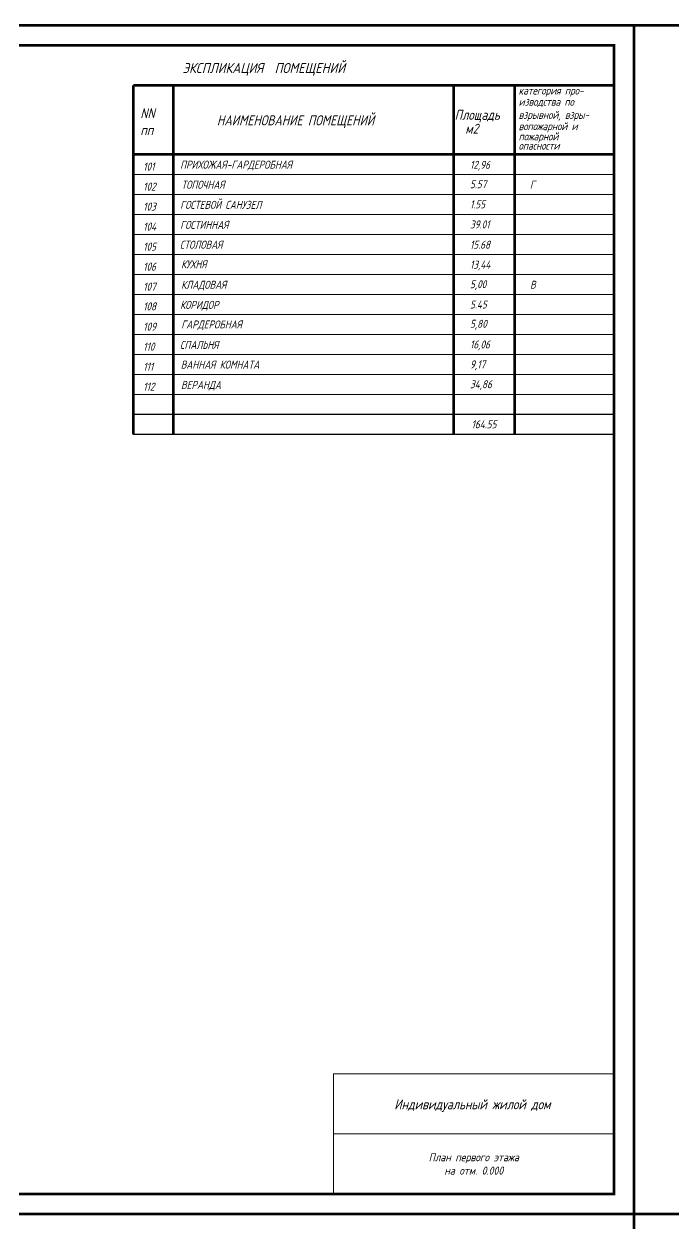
# Model space of a CAD drawing. Header units: millimetres. Extents: x 54 to 1314, y 20 to 614.
# Drawn here: x 321.7 to 484, y 314.4 to 614.3 of the extents above; entities that cross this region are included whole.
import ezdxf

# ---------------------------------------------------------------- set-up
doc = ezdxf.new("R2010")
doc.units = ezdxf.units.MM
for name, color, linetype, lineweight in [('A_ПЛОЩ', 1, 'Continuous', 15), ('ЛИСТ', 7, 'Continuous', 18), ('ТЕКСТ', 5, 'Continuous', 18), ('ТЕКСТ В ТАБЛ.', 5, 'Continuous', 18)]:
    doc.layers.add(name, color=color, linetype=linetype, lineweight=lineweight)
doc.styles.add('SPDS', font='romans.shx', dxfattribs={"width": 0.85, "oblique": 15})

msp = doc.modelspace()

# ---------------------------------------------------------------- linework, layer by layer
at = {"layer": 'ЛИСТ'}
for p, q in [((469.025, 581.694), (349.025, 581.694)), ((469.025, 576.694), (349.025, 576.694)), ((469.025, 571.694), (349.025, 571.694)), ((469.025, 566.694), (349.025, 566.694)), ((469.025, 561.694), (349.025, 561.694)), ((469.025, 556.694), (349.025, 556.694)), ((469.025, 551.694), (349.025, 551.694)), ((469.025, 546.694), (349.025, 546.694)), ((469.025, 541.694), (349.012, 541.694)), ((469.025, 536.694), (349.025, 536.694)), ((469.025, 531.694), (349.012, 531.694)), ((469.025, 526.694), (349.012, 526.694)), ((469.025, 521.694), (349.025, 521.694)), ((399.025, 321.917), (399.025, 351.917)), ((399.025, 351.917), (469.025, 351.917)), ((469.025, 321.917), (469.025, 351.917)), ((398.982, 336.917), (469.025, 336.917))]:
    msp.add_line(p, q, dxfattribs=at)
at = {"layer": 'ЛИСТ', "lineweight": 30}
for p, q in [((469.025, 516.694), (349.012, 516.694)), ((469.025, 511.694), (349.012, 511.694))]:
    msp.add_line(p, q, dxfattribs=at)
at = {"layer": 'ЛИСТ', "const_width": 0.7}
for points in [[(54.025, 316.917), (474.025, 316.917), (474.025, 613.917), (54.025, 613.917)], [(474.025, 316.917), (894.025, 316.917), (894.025, 613.917), (474.025, 613.917)], [(74.025, 321.917), (469.025, 321.917), (469.025, 608.917), (74.025, 608.917)], [(54.025, 19.917), (474.025, 19.917), (474.025, 316.917), (54.025, 316.917)], [(474.025, 19.917), (894.025, 19.917), (894.025, 316.917), (474.025, 316.917)]]:
    msp.add_lwpolyline(points, close=True, dxfattribs=at)
for points in [[(349.012, 598.917), (349.012, 511.694)], [(469.012, 598.917), (349.012, 598.917)], [(359.025, 598.917), (359.025, 511.694)], [(429.025, 598.917), (429.025, 511.694)], [(444.258, 598.917), (444.258, 511.694)], [(469.025, 581.694), (349.025, 581.694)]]:
    msp.add_lwpolyline(points, dxfattribs=at)

# ---------------------------------------------------------------- texts
at = {"layer": 'A_ПЛОЩ', "ltscale": 100, "style": 'SPDS', "oblique": 15, "width": 0.8}
for s, p in [('12,96', (433.089, 578.078)), ('5.57', (433.089, 573.241)), ('1.55', (433.089, 568.213)), ('39.01', (433.089, 563.185)), ('15.68', (433.089, 558.129)), ('13,44', (433.089, 553.14)), ('5,00', (433.089, 548.25)), ('5.45', (433.089, 543.175)), ('5,80', (433.089, 538.353)), ('16,06', (433.089, 533.191)), ('9,17', (433.089, 528.213)), ('34,86', (433.089, 523.253))]:
    msp.add_text(s, height=2, dxfattribs=at).set_placement(p)
at = {"layer": 'A_ПЛОЩ', "lineweight": 30, "ltscale": 100, "style": 'SPDS', "oblique": 15, "width": 0.8}
msp.add_text('164.55', height=2, dxfattribs=at).set_placement((433.471, 513.253))
at = {"layer": 'ТЕКСТ', "style": 'SPDS', "oblique": 15}
for s, height, width, p in [('ЭКСПЛИКАЦИЯ  ПОМЕЩЕНИЙ', 2.5, 0.85, (361.342, 602.011)), ('категория про-', 2, 0.8, (445.225, 596.634)), ('изводства по', 2, 0.8, (445.225, 593.832)), ('NN', 2.5, 0.8, (350.755, 590.72)), ('НАИМЕНОВАНИЕ ПОМЕЩЕНИЙ', 2.5, 0.8, (369.877, 588.947)), ('Площадь', 2.5, 0.8, (429.241, 590.319)), ('взрывной, взры-', 2, 0.8, (445.225, 590.555)), ('пп', 2.5, 0.8, (350.755, 586.506)), ('  м2', 2.5, 0.8, (429.241, 586.845)), ('вопожарной и', 2, 0.8, (445.225, 587.729)), ('пожарной', 2, 0.8, (445.225, 585.176)), ('опасности', 2, 0.8, (445.225, 582.871)), ('101', 2, 0.8, (351.476, 577.637)), ('ПРИХОЖАЯ-ГАРДЕРОБНАЯ', 2, 0.8, (360.705, 578.109)), ('102', 2, 0.8, (351.476, 572.637)), ('ТОПОЧНАЯ', 2, 0.8, (361.038, 573.11)), ('Г', 2, 0.8, (448.032, 573.125)), ('ГОСТЕВОЙ САНУЗЕЛ', 2, 0.8, (360.71, 568.074)), ('103', 2, 0.8, (351.476, 567.637)), ('104', 2, 0.8, (351.476, 562.637)), ('ГОСТИННАЯ', 2, 0.8, (360.71, 563.074)), ('105', 2, 0.8, (351.476, 557.637)), ('СТОЛОВАЯ', 2, 0.8, (360.641, 558.118)), ('КУХНЯ', 2, 0.8, (360.937, 553.229)), ('106', 2, 0.8, (351.476, 552.637)), ('107', 2, 0.8, (351.476, 547.637)), ('КЛАДОВАЯ', 2, 0.8, (360.941, 548.103)), ('В', 2, 0.8, (448.076, 548.109)), ('108', 2, 0.8, (351.464, 542.703)), ('КОРИДОР ', 2, 0.8, (360.705, 543.073)), ('ГАРДЕРОБНАЯ', 2, 0.8, (360.973, 538.185)), ('109', 2, 0.8, (351.476, 537.637)), ('110', 2, 0.8, (351.476, 532.637)), ('СПАЛЬНЯ', 2, 0.8, (360.65, 533.074)), ('111', 2, 0.8, (351.476, 527.637)), ('ВАННАЯ КОМНАТА', 2, 0.8, (360.859, 528.148)), ('ВЕРАНДА', 2, 0.8, (360.917, 523.068)), ('112', 2, 0.8, (351.476, 522.637))]:
    msp.add_text(s, height=height, dxfattribs=dict(at, width=width)).set_placement(p)
at = {"layer": 'ТЕКСТ', "color": 7, "insert": (433.672, 343.988), "char_height": 2.5, "width": 49.37931, "attachment_point": 5, "style": 'SPDS'}
msp.add_mtext('{\\W0.8;Индивидуальный жилой дом}', dxfattribs=at)
at = {"layer": 'ТЕКСТ В ТАБЛ.', "color": 7, "insert": (434.025, 329.417), "char_height": 2, "width": 70.04285, "attachment_point": 5, "style": 'SPDS'}
msp.add_mtext('План первого этажа\\Pна отм. 0.000', dxfattribs=at)

doc.saveas('drawing.dxf')
